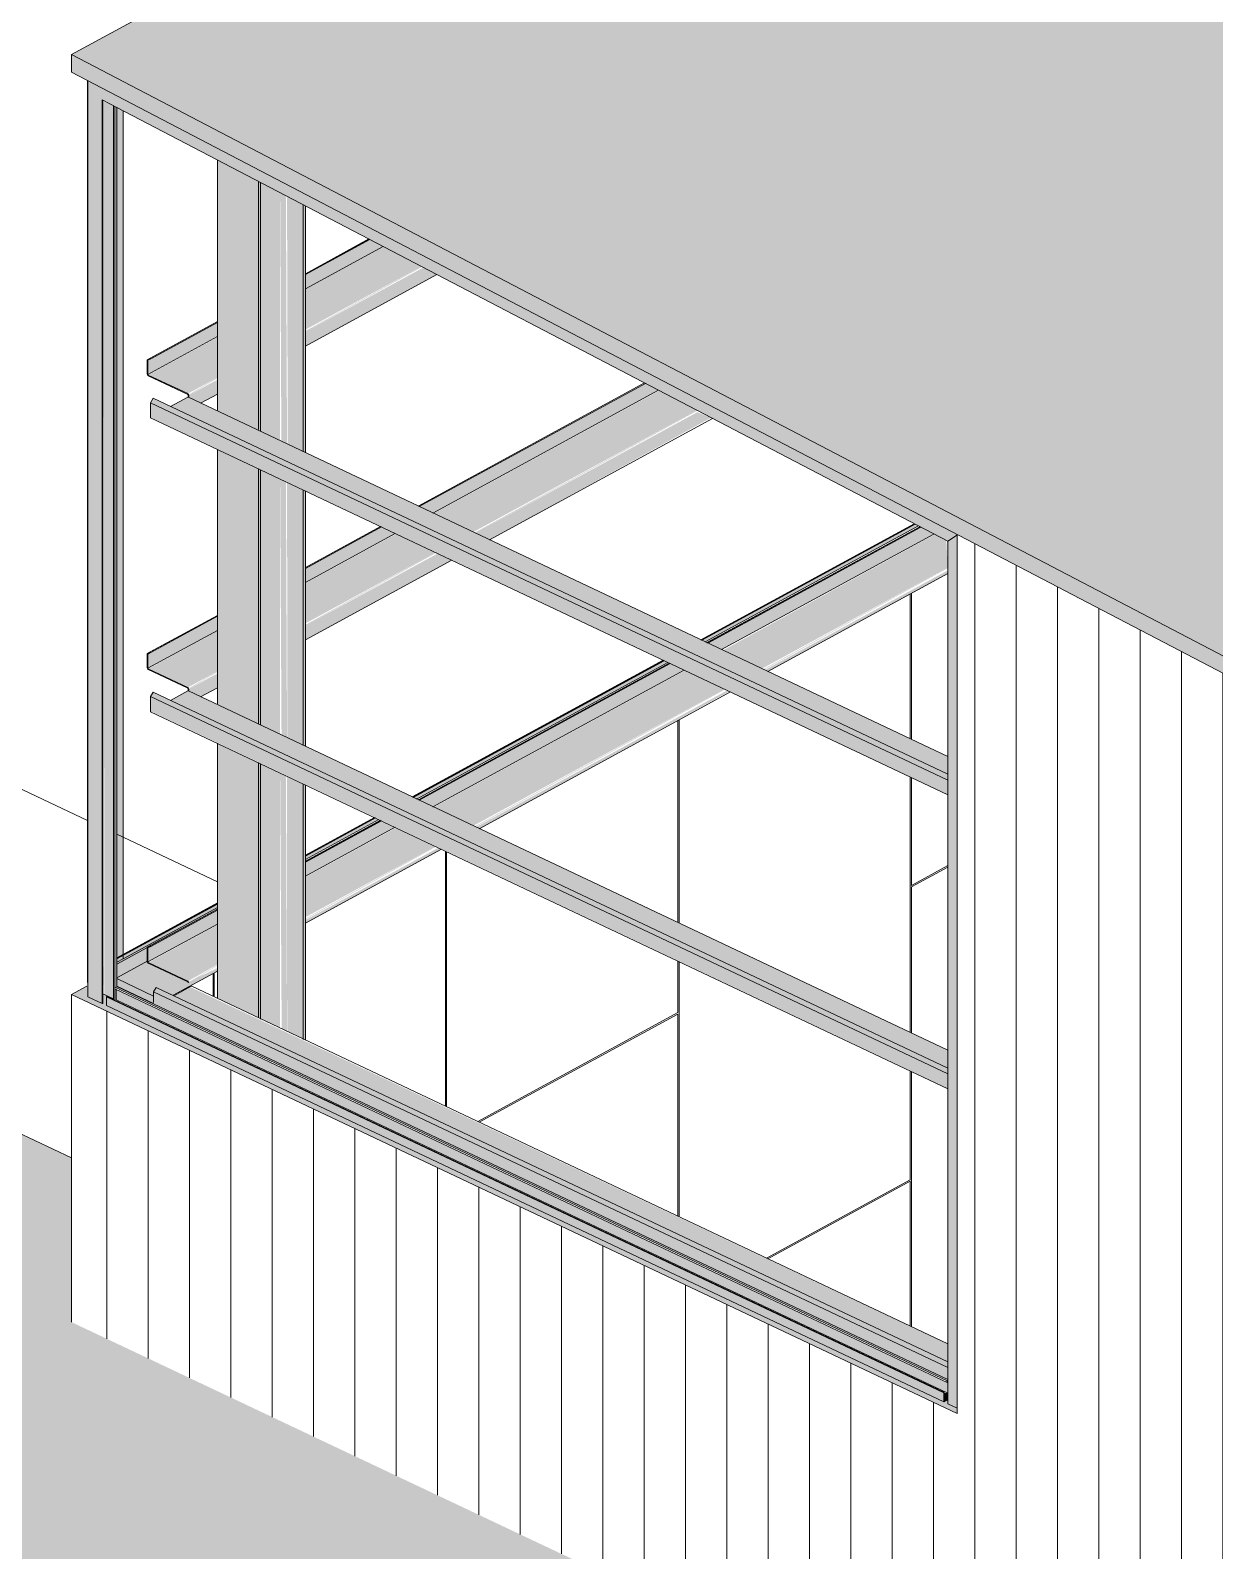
# Model space of a CAD drawing. Header units: inches. Extents: x 27328 to 120839, y -4075 to 4147.
# Drawn here: x 30977.7 to 31145.3, y 1274.4 to 1489.5 of the extents above; entities that cross this region are included whole.
import ezdxf

# ---------------------------------------------------------------- set-up
doc = ezdxf.new("R2010")
doc.units = ezdxf.units.IN
doc.header["$MEASUREMENT"] = 0
for name, color, linetype, lineweight in [('A-GLAZ-CWMG', 51, 'Continuous', 9), ('A-ROOF', 132, 'Continuous', 9), ('A-WALL', 113, 'Continuous', 9), ('A-WALL-PATT', 111, 'Continuous', 9), ('EOP-PR', 4, 'Continuous', 9), ('L-SITE-WALL', 31, 'Continuous', 9), ('S-BEAM', 12, 'Continuous', 9), ('S-COLS', 52, 'Continuous', 9)]:
    doc.layers.add(name, color=color, linetype=linetype, lineweight=lineweight)

# ---------------------------------------------------------------- blocks, each defined once
blk = doc.blocks.new('Girt_Z - 8_D-790496-Axon - Looking North East')
at = {"layer": 'S-BEAM'}
h = blk.add_hatch(color=256, dxfattribs=at)
h.paths.add_polyline_path([(30994.3, 1357.7), (31004.14, 1363.05), (31004.14, 1365.04), (30994.3, 1359.7)], flags=0)
h.paths.add_polyline_path([(31016.6, 1369.83), (31029.32, 1376.75), (31027.36, 1377.68), (31016.6, 1371.82), (31016.6, 1371.32)], flags=0)
h.paths.add_polyline_path([(31034.69, 1379.68), (31070.2, 1399), (31068.24, 1399.92), (31032.74, 1380.6), (31033.71, 1380.14)], flags=0)
h.paths.add_polyline_path([(31075.57, 1401.92), (31105.59, 1418.26), (31103.73, 1419.23), (31073.62, 1402.85)], flags=0)
h = blk.add_hatch(color=256, dxfattribs=at)
h.paths.add_polyline_path([(30999.94, 1354.97), (31004.14, 1357.33), (31004.14, 1362.93), (30994.36, 1357.61), (30999.66, 1355.1)], flags=0)
h.paths.add_polyline_path([(31016.6, 1364.03), (31035.01, 1374.06), (31029.44, 1376.7), (31016.6, 1369.71)], flags=0)
h.paths.add_polyline_path([(31040.39, 1376.98), (31075.89, 1396.3), (31070.32, 1398.94), (31034.81, 1379.62)], flags=0)
h.paths.add_polyline_path([(31081.27, 1399.23), (31107.55, 1413.53), (31107.33, 1417.35), (31105.7, 1418.2), (31075.77, 1401.83), (31081.25, 1399.24)], flags=0)
h = blk.add_hatch(color=256, dxfattribs=at)
h.paths.add_polyline_path([(31000.08, 1354.74), (31004.14, 1357.16), (31004.14, 1357.25), (31000.06, 1354.83)], flags=0)
h.paths.add_polyline_path([(31016.6, 1363.73), (31035.1, 1374.02), (31035.01, 1374.06), (31016.6, 1363.83), (31016.6, 1363.73)], flags=0)
h.paths.add_polyline_path([(31040.69, 1376.84), (31075.98, 1396.26), (31075.89, 1396.3), (31040.59, 1376.89), (31040.69, 1376.84)], flags=0)
h.paths.add_polyline_path([(31081.57, 1399.09), (31107.55, 1413.45), (31107.55, 1413.53), (31081.47, 1399.14), (31081.56, 1399.09)], flags=0)
for points in [[(30994.22, 1359.78), (31001.69, 1363.83), (30994.65, 1360.01)], [(30999.94, 1354.88), (30999.94, 1354.97), (30999.66, 1355.01)]]:
    blk.add_hatch(color=256, dxfattribs=at).paths.add_polyline_path(points, flags=0)
for p, q in [((31103.6, 1419.3), (31073.44, 1402.89)), ((31103.61, 1419.29), (31073.45, 1402.88)), ((31103.73, 1419.23), (31073.58, 1402.83)), ((31105.59, 1418.26), (31075.53, 1401.9)), ((31068.12, 1399.99), (31032.56, 1380.64)), ((31068.13, 1399.99), (31032.57, 1380.64)), ((31068.25, 1399.93), (31032.7, 1380.58)), ((31070.21, 1399), (31034.65, 1379.66)), ((31027.24, 1377.75), (31016.6, 1371.95)), ((31027.25, 1377.74), (31016.6, 1371.94)), ((31027.37, 1377.68), (31016.6, 1371.82)), ((31029.33, 1376.76), (31016.6, 1369.83)), ((31004.14, 1365.17), (30994.22, 1359.78)), ((31004.14, 1365.16), (30994.64, 1360)), ((31004.14, 1365.04), (30994.7, 1359.9)), ((31004.14, 1363.05), (30994.3, 1357.7)), ((30994.64, 1360), (30994.22, 1359.78)), ((30994.22, 1359.78), (30994.22, 1357.74)), ((30994.69, 1359.91), (30994.3, 1359.7)), ((30994.3, 1359.7), (30994.7, 1359.9)), ((30994.7, 1359.9), (30994.64, 1360)), ((30994.3, 1357.7), (30994.3, 1359.7)), ((30999.94, 1354.97), (30994.36, 1357.61)), ((30994.36, 1357.51), (30999.94, 1354.88))]:
    blk.add_line(p, q, dxfattribs=at)
for points in [[(30994.22, 1357.74, 0), (30994.24, 1357.65, 0), (30994.29, 1357.57, 0), (30994.36, 1357.51, 0)], [(30994.36, 1357.61, 0), (30994.33, 1357.63, 0), (30994.31, 1357.66, 0), (30994.3, 1357.7, 0)], [(31000.08, 1354.74, 0), (31000.06, 1354.83, 0), (31000.01, 1354.92, 0), (30999.94, 1354.97, 0)], [(30999.94, 1354.88, 0), (30999.97, 1354.85, 0), (30999.99, 1354.82, 0), (31000, 1354.78, 0)]]:
    blk.add_polyline3d(points, dxfattribs=at)
blk = doc.blocks.new('Girt_Z - 8_D-V6-Axon - Looking North East')
at = {"layer": 'S-BEAM'}
h = blk.add_hatch(color=256, dxfattribs=at)
h.paths.add_polyline_path([(30994.3, 1399.28), (31004.14, 1404.63), (31004.14, 1406.62), (30994.3, 1401.28)], flags=0)
h.paths.add_polyline_path([(31016.6, 1411.41), (31029.32, 1418.33), (31027.36, 1419.26), (31016.6, 1413.4), (31016.6, 1412.89)], flags=0)
h.paths.add_polyline_path([(31034.69, 1421.26), (31066.54, 1438.65), (31064.73, 1439.59), (31032.74, 1422.18), (31033.71, 1421.72)], flags=0)
h = blk.add_hatch(color=256, dxfattribs=at)
h.paths.add_polyline_path([(30999.94, 1396.55), (31004.14, 1398.83), (31004.14, 1404.51), (30994.36, 1399.19), (30996.64, 1398.11)], flags=0)
h.paths.add_polyline_path([(31016.6, 1405.61), (31035.01, 1415.64), (31029.44, 1418.28), (31016.6, 1411.29)], flags=0)
h.paths.add_polyline_path([(31040.39, 1418.56), (31072.03, 1435.78), (31066.71, 1438.56), (31034.81, 1421.2)], flags=0)
h = blk.add_hatch(color=256, dxfattribs=at)
h.paths.add_polyline_path([(31000.08, 1396.32), (31004.14, 1398.74), (31004.14, 1398.83), (31000.06, 1396.41)], flags=0)
h.paths.add_polyline_path([(31016.6, 1405.31), (31035.1, 1415.6), (31035.01, 1415.64), (31016.6, 1405.41), (31016.6, 1405.31)], flags=0)
h.paths.add_polyline_path([(31040.69, 1418.42), (31072.11, 1435.74), (31072.03, 1435.78), (31040.59, 1418.47), (31040.69, 1418.42)], flags=0)
h = blk.add_hatch(color=256, dxfattribs=at)
h.paths.add_polyline_path([(31001.81, 1395.23), (31004.14, 1396.49), (31004.14, 1398.53), (31000.08, 1396.32), (31000.28, 1395.95), (31001.74, 1395.26)], flags=0)
h.paths.add_polyline_path([(31016.6, 1403.27), (31037.32, 1414.55), (31035.31, 1415.5), (31016.6, 1405.31)], flags=0)
h.paths.add_polyline_path([(31042.69, 1417.48), (31074.03, 1434.73), (31072.08, 1435.51), (31040.69, 1418.42)], flags=0)
for points in [[(30994.22, 1401.36), (31001.69, 1405.41), (30994.65, 1401.59)], [(30999.94, 1396.46), (30999.94, 1396.55), (30996.44, 1398.11)]]:
    blk.add_hatch(color=256, dxfattribs=at).paths.add_polyline_path(points, flags=0)
for p, q in [((31064.6, 1439.66), (31032.56, 1422.22)), ((31064.61, 1439.65), (31032.57, 1422.22)), ((31064.73, 1439.59), (31032.7, 1422.16)), ((31066.59, 1438.62), (31034.65, 1421.23)), ((31042.65, 1417.45), (31074.22, 1434.63)), ((31027.24, 1419.33), (31016.6, 1413.53)), ((31027.25, 1419.32), (31016.6, 1413.52)), ((31027.37, 1419.26), (31016.6, 1413.4)), ((31029.33, 1418.34), (31016.6, 1411.41)), ((31016.6, 1403.27), (31037.33, 1414.55)), ((31004.14, 1406.75), (30994.22, 1401.36)), ((31004.14, 1406.74), (30994.64, 1401.58)), ((31004.14, 1406.62), (30994.7, 1401.48)), ((31004.14, 1404.63), (30994.3, 1399.28)), ((30994.64, 1401.58), (30994.22, 1401.36)), ((30994.22, 1401.36), (30994.22, 1399.32)), ((30994.69, 1401.49), (30994.3, 1401.28)), ((30994.3, 1401.28), (30994.7, 1401.48)), ((30994.3, 1399.28), (30994.3, 1401.28)), ((30994.7, 1401.48), (30994.64, 1401.58)), ((30999.94, 1396.55), (30994.36, 1399.19)), ((30994.36, 1399.09), (30999.94, 1396.46)), ((31000, 1396.36), (31000, 1396.05)), ((31000.08, 1396.01), (31000.08, 1396.32)), ((31001.77, 1395.21), (31004.14, 1396.49))]:
    blk.add_line(p, q, dxfattribs=at)
for points in [[(30994.22, 1399.32, 0), (30994.24, 1399.23, 0), (30994.29, 1399.15, 0), (30994.36, 1399.09, 0)], [(30994.36, 1399.19, 0), (30994.33, 1399.21, 0), (30994.31, 1399.24, 0), (30994.3, 1399.28, 0)], [(31000.08, 1396.32, 0), (31000.06, 1396.41, 0), (31000.01, 1396.5, 0), (30999.94, 1396.55, 0)], [(30999.94, 1396.46, 0), (30999.97, 1396.43, 0), (30999.99, 1396.4, 0), (31000, 1396.36, 0)]]:
    blk.add_polyline3d(points, dxfattribs=at)
blk = doc.blocks.new('Girt_Z - 8_D-V11-Axon - Looking North East')
at = {"layer": 'S-BEAM'}
h = blk.add_hatch(color=256, dxfattribs=at)
h.paths.add_polyline_path([(30994.3, 1440.86), (31004.14, 1446.21), (31004.14, 1448.2), (30994.3, 1442.86)], flags=0)
h.paths.add_polyline_path([(31016.6, 1452.99), (31027.6, 1458.98), (31025.73, 1459.95), (31016.6, 1454.98), (31016.6, 1454.47)], flags=0)
h = blk.add_hatch(color=256, dxfattribs=at)
h.paths.add_polyline_path([(30999.94, 1438.13), (31004.14, 1440.41), (31004.14, 1446.09), (30994.36, 1440.77)], flags=0)
h.paths.add_polyline_path([(31016.6, 1447.19), (31033.03, 1456.14), (31027.71, 1458.92), (31016.6, 1452.87)], flags=0)
h = blk.add_hatch(color=256, dxfattribs=at)
h.paths.add_polyline_path([(31000.08, 1437.9), (31004.14, 1440.32), (31004.14, 1440.41), (31000.06, 1437.99)], flags=0)
h.paths.add_polyline_path([(31016.6, 1446.89), (31033.12, 1456.09), (31033.03, 1456.14), (31016.6, 1446.99), (31016.6, 1446.89)], flags=0)
h = blk.add_hatch(color=256, dxfattribs=at)
h.paths.add_polyline_path([(31001.81, 1436.81), (31004.14, 1438.07), (31004.14, 1440.11), (31000.08, 1437.9), (31000.28, 1437.53), (31001.74, 1436.84)], flags=0)
h.paths.add_polyline_path([(31016.6, 1444.85), (31035.23, 1454.99), (31033.31, 1455.99), (31016.6, 1446.89)], flags=0)
for points in [[(30994.22, 1442.94), (30997.34, 1444.62), (30997.32, 1444.62)], [(30999.94, 1438.03), (30999.94, 1438.13), (30994.36, 1440.67)]]:
    blk.add_hatch(color=256, dxfattribs=at).paths.add_polyline_path(points, flags=0)
for p, q in [((31025.6, 1460.02), (31016.6, 1455.11)), ((31025.61, 1460.01), (31016.6, 1455.1)), ((31025.73, 1459.95), (31016.6, 1454.98)), ((31027.6, 1458.98), (31016.6, 1452.99)), ((31016.6, 1444.85), (31035.23, 1454.99)), ((31004.14, 1448.33), (30994.22, 1442.94)), ((31004.14, 1448.32), (30994.64, 1443.16)), ((31004.14, 1448.2), (30994.7, 1443.06)), ((31004.14, 1446.21), (30994.3, 1440.86)), ((30994.64, 1443.16), (30994.22, 1442.94)), ((30994.22, 1442.94), (30994.22, 1440.9)), ((30994.69, 1443.07), (30994.3, 1442.86)), ((30994.3, 1442.86), (30994.7, 1443.06)), ((30994.3, 1440.86), (30994.3, 1442.86)), ((30994.7, 1443.06), (30994.64, 1443.16)), ((30999.94, 1438.13), (30994.36, 1440.77)), ((30994.36, 1440.67), (30999.94, 1438.03)), ((31000, 1437.94), (31000, 1437.63)), ((31000.08, 1437.59), (31000.08, 1437.9)), ((31001.77, 1436.79), (31004.14, 1438.07))]:
    blk.add_line(p, q, dxfattribs=at)
for points in [[(30994.22, 1440.9, 0), (30994.24, 1440.81, 0), (30994.29, 1440.73, 0), (30994.36, 1440.67, 0)], [(30994.36, 1440.77, 0), (30994.33, 1440.79, 0), (30994.31, 1440.82, 0), (30994.3, 1440.86, 0)], [(31000.08, 1437.9, 0), (31000.06, 1437.99, 0), (31000.01, 1438.07, 0), (30999.94, 1438.13, 0)], [(30999.94, 1438.03, 0), (30999.97, 1438.01, 0), (30999.99, 1437.98, 0), (31000, 1437.94, 0)]]:
    blk.add_polyline3d(points, dxfattribs=at)
blk = doc.blocks.new('Girt_Z - 8_D-839484-Axon - Looking North East')
at = {"layer": 'S-BEAM'}
for points in [[(31107.55, 1300.29), (31107.55, 1301.1), (30995.49, 1354.1), (30995.1, 1353.47), (31097.41, 1305.08)], [(31107.55, 1298.59), (31107.55, 1300.29), (30995.1, 1353.47), (30995.1, 1351.78), (31107.06, 1298.83)], [(31107.55, 1301.1), (31107.55, 1303.6), (31000.26, 1354.17), (30997.97, 1352.92), (31099.13, 1305.08)], [(31107.55, 1303.6), (31107.55, 1303.64), (31104.41, 1305.08)]]:
    blk.add_hatch(color=256, dxfattribs=at).paths.add_polyline_path(points, flags=0)
for p, q in [((30995.1, 1353.47), (30995.49, 1354.1)), ((30995.1, 1351.96), (30995.1, 1353.47)), ((30995.1, 1353.47), (31107.55, 1300.29)), ((30995.49, 1354.1), (31107.55, 1301.1)), ((30997.97, 1352.92), (31000.43, 1354.26)), ((31107.55, 1303.64), (31000.51, 1354.27))]:
    blk.add_line(p, q, dxfattribs=at)
blk.add_polyline3d([(31000.43, 1354.26, 0), (31000.49, 1354.27, 0), (31000.51, 1354.27, 0)], dxfattribs=at)
blk = doc.blocks.new('Girt_Z - 8_D-790497-Axon - Looking North East')
at = {"layer": 'S-BEAM'}
for points in [[(31107.55, 1383.45), (31107.55, 1384.26), (30995.04, 1437.47), (30994.65, 1436.84), (31076.55, 1398.11)], [(31107.55, 1384.26), (31107.55, 1386.76), (30999.97, 1437.64), (30997.52, 1436.3), (31078.27, 1398.11)], [(31107.55, 1381.41), (31107.55, 1383.45), (30994.65, 1436.84), (30994.65, 1434.8), (31072.23, 1398.11)], [(31107.55, 1386.76), (31107.55, 1386.8), (31083.55, 1398.11)], [(31107.55, 1381.33), (31107.55, 1381.41), (31082.55, 1393.15)]]:
    blk.add_hatch(color=256, dxfattribs=at).paths.add_polyline_path(points, flags=0)
for p, q in [((30994.65, 1436.84), (30995.04, 1437.47)), ((30995.04, 1437.47), (31107.55, 1384.26)), ((30997.52, 1436.3), (30999.97, 1437.64)), ((31107.55, 1386.8), (31000.05, 1437.64)), ((30994.65, 1434.8), (30994.65, 1436.84)), ((30994.65, 1436.84), (31107.55, 1383.45)), ((30994.69, 1434.7), (31107.55, 1381.33))]:
    blk.add_line(p, q, dxfattribs=at)
for points in [[(30999.97, 1437.64, 0), (31000.04, 1437.65, 0), (31000.05, 1437.64, 0)], [(30994.71, 1434.7, 0), (30994.66, 1434.73, 0), (30994.65, 1434.8, 0)]]:
    blk.add_polyline3d(points, dxfattribs=at)
blk = doc.blocks.new('Rectangular Mullion - Profile_Polycarbonate_Lower-839483-Axon - Looking North East')
at = {"layer": 'A-GLAZ-CWMG'}
h = blk.add_hatch(color=256, dxfattribs=at)
h.paths.add_polyline_path([(30989.88, 1357.65), (31004.14, 1365.41), (31004.14, 1365.9), (30989.88, 1358.14)], flags=0)
h.paths.add_polyline_path([(31016.6, 1372.19), (31027, 1377.85), (31026.51, 1378.08), (31016.6, 1372.68)], flags=0)
h.paths.add_polyline_path([(31032.37, 1380.78), (31067.87, 1400.1), (31067.39, 1400.32), (31031.89, 1381)], flags=0)
h.paths.add_polyline_path([(31073.25, 1403.02), (31103.38, 1419.42), (31102.91, 1419.66), (31072.77, 1403.25)], flags=0)
for points in [[(30989.88, 1357.39), (31004.14, 1365.17), (31004.14, 1365.41), (30989.88, 1357.65)], [(30989.88, 1355.45), (30994.3, 1357.86), (30994.45, 1359.78), (30989.88, 1357.39)]]:
    blk.add_hatch(color=256, dxfattribs=at).paths.add_polyline_path(points, flags=0)
for p, q in [((31072.58, 1403.3), (31102.78, 1419.73)), ((31072.67, 1403.25), (31102.86, 1419.68)), ((31072.73, 1403.23), (31102.91, 1419.66)), ((31073.21, 1403), (31103.38, 1419.42)), ((31031.7, 1381.05), (31067.26, 1400.4)), ((31031.79, 1381.01), (31067.35, 1400.36)), ((31031.85, 1380.98), (31067.4, 1400.33)), ((31032.33, 1380.75), (31067.89, 1400.1)), ((31016.6, 1372.83), (31026.38, 1378.15)), ((31016.6, 1372.74), (31026.47, 1378.11)), ((31016.6, 1372.68), (31026.52, 1378.08)), ((31016.6, 1372.19), (31027.01, 1377.86)), ((30989.88, 1358.29), (31004.14, 1366.05)), ((30989.88, 1358.2), (31004.14, 1365.96)), ((30989.88, 1358.14), (31004.14, 1365.9)), ((30990.81, 1358.15), (31004.14, 1365.41)), ((30989.88, 1357.39), (30994.65, 1359.98)), ((30989.88, 1357.65), (30990.8, 1358.15)), ((30994.3, 1357.86), (30989.88, 1355.45))]:
    blk.add_line(p, q, dxfattribs=at)
blk = doc.blocks.new('Rectangular Mullion - Profile_Polycarbonate_Upper and left-836140-Axon - Looking North East')
at = {"layer": 'A-GLAZ-CWMG'}
blk.add_hatch(color=256, dxfattribs=at).paths.add_polyline_path([(30987.94, 1354.4), (30988.02, 1354.44), (30987.94, 1398.11)], flags=0)
blk.add_line((30985.73, 1482.47), (30985.73, 1354.78), dxfattribs=at)
blk = doc.blocks.new('Rectangular Mullion - Profile_Polycarbonate_Upper and left-835769-Axon - Looking North East')
at = {"layer": 'A-GLAZ-CWMG'}
blk.add_hatch(color=256, dxfattribs=at).paths.add_polyline_path([(31107.55, 1417.24), (31108.86, 1418.18), (30986.46, 1482.08), (30987.85, 1479.72), (31107.33, 1417.35)], flags=0)
for q in [(30987.85, 1479.72), (31108.94, 1418.15)]:
    blk.add_line((31107.55, 1417.24), q, dxfattribs=at)
blk = doc.blocks.new('Rectangular Mullion - Profile_Polycarbonate_Lower-817203-Axon - Looking North East')
at = {"layer": 'A-GLAZ-CWMG'}
for points in [[(31107.55, 1298.35), (31107.55, 1298.59), (30989.83, 1354.22), (30989.63, 1354.12), (31093.31, 1305.08)], [(31107.55, 1296.67), (31107.55, 1298.13), (30989.83, 1353.81), (30989.83, 1352.34), (31107.06, 1296.9)], [(31106.98, 1295.46), (31106.98, 1296.71), (30988.43, 1352.78), (30988.43, 1351.52), (31086.62, 1305.08)], [(31106.98, 1296.71), (31107.06, 1296.76), (31104.6, 1297.83)], [(31107.55, 1298.13), (31107.55, 1298.35), (31107.06, 1298.36)], [(31107.02, 1295.53), (31107.55, 1295.82), (31107.55, 1296.67), (31106.98, 1296.71), (31106.98, 1295.55)]]:
    blk.add_hatch(color=256, dxfattribs=at).paths.add_polyline_path(points, flags=0)
for p, q in [((30989.63, 1353.9), (30989.63, 1354.12)), ((30989.63, 1354.12), (31107.55, 1298.35)), ((30989.63, 1353.9), (31107.55, 1298.13)), ((30989.83, 1352.34), (30989.83, 1353.81)), ((30989.88, 1354.25), (31107.55, 1298.59)), ((30988.43, 1352.78), (30988.51, 1352.83)), ((30988.43, 1351.52), (30988.43, 1352.78)), ((30988.43, 1352.78), (31106.98, 1296.71)), ((30988.43, 1351.52), (31106.98, 1295.46)), ((30988.51, 1352.83), (31107.06, 1296.76)), ((30989.83, 1352.34), (31107.55, 1296.67)), ((31107.06, 1296.76), (31106.98, 1296.71)), ((31106.98, 1296.71), (31106.98, 1295.46)), ((31106.98, 1295.46), (31107.55, 1295.77)), ((31107.02, 1296.68), (31107.06, 1296.7)), ((31107.02, 1295.53), (31107.02, 1296.68)), ((31107.55, 1295.82), (31107.02, 1295.53))]:
    blk.add_line(p, q, dxfattribs=at)
blk = doc.blocks.new('Rectangular Mullion - Profile_Polycarbonate_Upper and left-835770-Axon - Looking North East')
at = {"layer": 'A-GLAZ-CWMG'}
for points in [[(30987.85, 1351.8), (30987.85, 1479.72), (30986.46, 1482.08), (30985.78, 1482.44), (30985.78, 1352.78)], [(30989.45, 1352.47), (30989.45, 1478.89), (30988.02, 1479.44), (30988.14, 1353.09), (30988.8, 1352.78)], [(30987.85, 1351.8), (30987.94, 1351.84), (30987.85, 1352.23)]]:
    blk.add_hatch(color=256, dxfattribs=at).paths.add_polyline_path(points, flags=0)
h = blk.add_hatch(color=256, dxfattribs=at)
h.paths.add_polyline_path([(30989.69, 1352.27), (30989.83, 1352.34), (30989.63, 1352.29)], flags=0)
h.paths.add_polyline_path([(30989.63, 1354.12), (30989.88, 1354.25), (30989.83, 1478.69), (30989.63, 1478.79), (30989.63, 1354.25)], flags=0)
for p, q in [((30985.78, 1482.44), (30985.78, 1352.78)), ((30987.85, 1479.72), (30987.85, 1351.8)), ((30987.94, 1479.68), (30987.94, 1351.84)), ((30989.45, 1478.89), (30989.45, 1352.38)), ((30989.63, 1478.79), (30989.63, 1352.29)), ((30989.88, 1478.67), (30989.88, 1354.15)), ((30987.85, 1351.8), (30985.78, 1352.78)), ((30987.94, 1351.84), (30987.85, 1351.8)), ((30989.45, 1352.47), (30987.94, 1353.19))]:
    blk.add_line(p, q, dxfattribs=at)
blk = doc.blocks.new('Rectangular Mullion - Profile_Polycarbonate_right-835771-Axon - Looking North East')
at = {"layer": 'A-GLAZ-CWMG'}
blk.add_hatch(color=256, dxfattribs=at).paths.add_polyline_path([(31108.86, 1294.56), (31108.86, 1418.1), (31107.55, 1417.24), (31107.55, 1295.18)], flags=0)
for p, q in [((31108.94, 1418.15), (31107.55, 1417.24)), ((31107.55, 1295.18), (31107.55, 1417.24)), ((31108.86, 1294.56), (31107.55, 1295.18))]:
    blk.add_line(p, q, dxfattribs=at)

msp = doc.modelspace()

# ---------------------------------------------------------------- hatches: boundary and pattern name
at = {"layer": 'A-ROOF'}
h = msp.add_hatch(color=256, dxfattribs=at)
h.paths.add_polyline_path([(31934.19, 989.82), (34127.99, 2183.68), (33177.28, 2679.98), (30983.48, 1486.12), (31910.6, 1002.13)], flags=0)
h.paths.add_polyline_path([(31197.39, 1484.4), (31194.13, 1484.48), (31189.97, 1485.12), (31188.52, 1485.54), (31186.21, 1486.41), (31185.03, 1486.98), (31183.55, 1487.91), (31182.21, 1489.09), (31180.94, 1491.13), (31180.68, 1491.77), (31180.68, 1493.71), (31184.1, 1514.76), (31182.24, 1516.73), (31180.32, 1519.64), (31179.43, 1521.25), (31178.39, 1524.59), (31177.97, 1527.16), (31177.97, 1528.46), (31178.53, 1533.62), (31180.07, 1537.49), (31181.13, 1539.19), (31183.02, 1541.62), (31185.85, 1544.12), (31189.53, 1546.23), (31194.64, 1547.56), (31195.78, 1547.56), (31201.17, 1547.2), (31205.82, 1545.38), (31208.8, 1543.37), (31211.12, 1541.19), (31212.68, 1539.2), (31214.5, 1535.64), (31215.34, 1532.83), (31215.78, 1530.43), (31215.48, 1525.45), (31214.79, 1522.73), (31213.62, 1519.75), (31211.5, 1516.59), (31208.53, 1513.74), (31210.54, 1491.55), (31210.17, 1490.19), (31208.77, 1488.3), (31207.63, 1487.36), (31206.53, 1486.64), (31203.11, 1485.31), (31200.98, 1484.82), (31198.79, 1484.52)], flags=0)
h.paths.add_polyline_path([(31394.46, 1591.64), (31390.16, 1591.83), (31387.04, 1592.36), (31385.59, 1592.78), (31383.28, 1593.65), (31382.1, 1594.23), (31379.95, 1595.74), (31379.27, 1596.33), (31378.29, 1597.64), (31377.75, 1599.02), (31377.75, 1600.95), (31381.16, 1622.01), (31379.31, 1623.97), (31377.38, 1626.88), (31376.08, 1629.6), (31375.45, 1631.83), (31375.03, 1634.4), (31375.04, 1635.7), (31375.59, 1640.86), (31377.13, 1644.73), (31378.19, 1646.44), (31380.08, 1648.86), (31382.92, 1651.36), (31386.7, 1653.51), (31390.84, 1654.65), (31392.23, 1654.82), (31398.23, 1654.44), (31402.79, 1652.68), (31405.87, 1650.62), (31408.18, 1648.44), (31409.75, 1646.44), (31411.57, 1642.88), (31412.41, 1640.08), (31412.83, 1637.23), (31412.55, 1632.69), (31411.86, 1629.97), (31410.69, 1626.99), (31408.57, 1623.83), (31405.59, 1620.99), (31407.6, 1598.8), (31407.24, 1597.43), (31405.83, 1595.55), (31404.7, 1594.6), (31402.52, 1593.39), (31400.18, 1592.55), (31398.05, 1592.06), (31395.15, 1591.7), (31394.7, 1591.66)], flags=0)
h.paths.add_polyline_path([(31591.52, 1698.88), (31587.23, 1699.07), (31584.1, 1699.61), (31582.65, 1700.02), (31580.34, 1700.9), (31578.94, 1701.61), (31577.43, 1702.62), (31576.34, 1703.57), (31575.36, 1704.89), (31574.82, 1706.26), (31574.82, 1708.19), (31578.23, 1729.25), (31576.38, 1731.21), (31574.45, 1734.13), (31573.07, 1737.06), (31572.52, 1739.07), (31572.1, 1741.65), (31572.11, 1742.94), (31572.66, 1748.1), (31574.2, 1751.97), (31575.26, 1753.68), (31577.15, 1756.11), (31579.98, 1758.6), (31583.83, 1760.77), (31587.9, 1761.89), (31589.41, 1762.06), (31595.3, 1761.68), (31599.5, 1760.13), (31602.93, 1757.86), (31605.25, 1755.68), (31606.82, 1753.68), (31608.64, 1750.12), (31609.47, 1747.32), (31609.9, 1744.48), (31609.61, 1739.94), (31608.93, 1737.21), (31607.76, 1734.23), (31605.64, 1731.08), (31602.66, 1728.23), (31604.67, 1706.04), (31604.31, 1704.67), (31602.9, 1702.79), (31601.76, 1701.84), (31599.59, 1700.64), (31597.25, 1699.79), (31595.12, 1699.3), (31592.21, 1698.95), (31591.76, 1698.91)], flags=0)
h.paths.add_polyline_path([(31788.59, 1806.13), (31785.33, 1806.21), (31781.17, 1806.85), (31779.72, 1807.27), (31777.41, 1808.14), (31776.23, 1808.71), (31774.75, 1809.64), (31773.4, 1810.82), (31772.43, 1812.13), (31771.88, 1813.5), (31771.88, 1815.44), (31775.3, 1836.49), (31773.44, 1838.46), (31771.52, 1841.37), (31770.14, 1844.3), (31769.59, 1846.32), (31769.17, 1848.89), (31769.17, 1850.19), (31769.73, 1855.35), (31771.26, 1859.22), (31772.33, 1860.92), (31774.21, 1863.35), (31777.05, 1865.85), (31780.9, 1868.01), (31785.84, 1869.29), (31786.47, 1869.3), (31792.37, 1868.92), (31796.57, 1867.38), (31799.62, 1865.42), (31802.32, 1862.92), (31803.88, 1860.93), (31805.7, 1857.37), (31806.54, 1854.56), (31806.96, 1851.61), (31806.68, 1847.18), (31805.99, 1844.45), (31804.82, 1841.48), (31802.7, 1838.32), (31799.73, 1835.47), (31801.74, 1813.28), (31801.37, 1811.92), (31799.97, 1810.03), (31798.83, 1809.09), (31797.73, 1808.37), (31794.31, 1807.04), (31792.18, 1806.55), (31789.99, 1806.25)], flags=0)
h.paths.add_polyline_path([(31985.65, 1913.37), (31981.36, 1913.56), (31978.24, 1914.09), (31976.79, 1914.51), (31974.48, 1915.38), (31973.29, 1915.96), (31971.56, 1917.11), (31970.47, 1918.06), (31969.49, 1919.37), (31968.95, 1920.75), (31968.95, 1922.68), (31972.36, 1943.74), (31970.51, 1945.7), (31968.58, 1948.61), (31967.2, 1951.54), (31966.65, 1953.56), (31966.23, 1956.13), (31966.24, 1957.43), (31966.79, 1962.59), (31968.33, 1966.46), (31969.39, 1968.17), (31971.28, 1970.59), (31974.11, 1973.09), (31977.96, 1975.26), (31982.9, 1976.54), (31983.54, 1976.55), (31989.43, 1976.17), (31993.99, 1974.41), (31997.07, 1972.35), (31999.38, 1970.17), (32000.95, 1968.17), (32002.77, 1964.61), (32003.6, 1961.81), (32004.03, 1958.96), (32003.74, 1954.42), (32003.06, 1951.7), (32001.89, 1948.72), (31999.77, 1945.56), (31996.79, 1942.72), (31998.8, 1920.53), (31998.44, 1919.16), (31997.03, 1917.28), (31995.9, 1916.33), (31993.72, 1915.12), (31991.38, 1914.28), (31989.25, 1913.79), (31986.35, 1913.43), (31985.9, 1913.39)], flags=0)
h.paths.add_polyline_path([(32182.72, 2020.61), (32178.42, 2020.8), (32175.3, 2021.34), (32173.85, 2021.75), (32171.21, 2022.77), (32170.36, 2023.2), (32168.62, 2024.35), (32167.54, 2025.3), (32166.56, 2026.62), (32166.02, 2027.99), (32166.02, 2029.92), (32169.43, 2050.98), (32167.58, 2052.94), (32165.65, 2055.86), (32164.27, 2058.79), (32163.69, 2060.92), (32163.3, 2063.38), (32163.31, 2064.67), (32163.86, 2069.83), (32165.4, 2073.7), (32166.46, 2075.41), (32168.35, 2077.84), (32171.18, 2080.33), (32174.96, 2082.48), (32179.97, 2083.78), (32180.6, 2083.79), (32186.5, 2083.41), (32191.05, 2081.65), (32194.13, 2079.59), (32196.45, 2077.41), (32198.01, 2075.41), (32199.84, 2071.85), (32200.67, 2069.05), (32201.1, 2066.2), (32200.81, 2061.67), (32200.13, 2058.94), (32198.95, 2055.96), (32196.84, 2052.81), (32193.86, 2049.96), (32195.87, 2027.77), (32195.51, 2026.4), (32194.1, 2024.52), (32192.96, 2023.57), (32190.79, 2022.37), (32188.44, 2021.52), (32186.32, 2021.03), (32183.41, 2020.67), (32182.96, 2020.64)], flags=0)
h.paths.add_polyline_path([(32379.79, 2127.86), (32374.92, 2128.1), (32372.37, 2128.58), (32370.92, 2129), (32368.61, 2129.87), (32367.43, 2130.44), (32365.95, 2131.37), (32364.6, 2132.55), (32363.63, 2133.86), (32363.08, 2135.23), (32363.08, 2137.17), (32366.5, 2158.22), (32364.64, 2160.18), (32362.71, 2163.1), (32361.34, 2166.03), (32360.79, 2168.05), (32360.37, 2170.62), (32360.37, 2171.92), (32360.93, 2177.07), (32362.46, 2180.94), (32363.53, 2182.65), (32365.41, 2185.08), (32368.25, 2187.58), (32372.1, 2189.74), (32376.17, 2190.87), (32377.56, 2191.04), (32383.56, 2190.65), (32388.24, 2188.83), (32391.2, 2186.83), (32393.52, 2184.65), (32395.08, 2182.65), (32396.9, 2179.09), (32397.74, 2176.29), (32398.18, 2173.89), (32397.88, 2168.91), (32397.19, 2166.18), (32396.02, 2163.21), (32393.16, 2159.33), (32390.93, 2157.2), (32392.94, 2135.01), (32392.57, 2133.65), (32391.17, 2131.76), (32390.03, 2130.82), (32388.93, 2130.1), (32385.51, 2128.77), (32383.38, 2128.28), (32380.48, 2127.92), (32380.03, 2127.88)], flags=0)
h.paths.add_polyline_path([(32576.85, 2235.1), (32572.06, 2235.34), (32569.44, 2235.82), (32567.99, 2236.24), (32565.35, 2237.26), (32564.49, 2237.69), (32562.76, 2238.83), (32561.67, 2239.79), (32560.69, 2241.1), (32560.15, 2242.48), (32560.15, 2244.41), (32563.56, 2265.47), (32561.71, 2267.43), (32559.78, 2270.34), (32558.4, 2273.27), (32557.85, 2275.29), (32557.43, 2277.86), (32557.44, 2279.16), (32557.99, 2284.32), (32559.53, 2288.19), (32560.59, 2289.9), (32562.48, 2292.32), (32565.31, 2294.82), (32569.1, 2296.97), (32574.1, 2298.26), (32574.74, 2298.28), (32580.63, 2297.9), (32584.83, 2296.35), (32587.89, 2294.39), (32590.58, 2291.9), (32592.15, 2289.9), (32593.97, 2286.34), (32594.8, 2283.53), (32595.25, 2281.14), (32594.94, 2276.15), (32594.26, 2273.43), (32593.09, 2270.45), (32590.22, 2266.58), (32587.99, 2264.45), (32590, 2242.26), (32589.64, 2240.89), (32588.23, 2239.01), (32587.09, 2238.06), (32584.92, 2236.85), (32582.58, 2236.01), (32580.45, 2235.52), (32578.25, 2235.22)], flags=0)
h.paths.add_polyline_path([(32773.92, 2342.34), (32769.62, 2342.53), (32766.5, 2343.06), (32765.05, 2343.48), (32762.41, 2344.5), (32761.56, 2344.93), (32759.82, 2346.08), (32758.74, 2347.03), (32757.76, 2348.35), (32757.22, 2349.72), (32757.22, 2351.65), (32760.63, 2372.71), (32758.78, 2374.67), (32756.85, 2377.58), (32755.96, 2379.19), (32754.92, 2382.53), (32754.5, 2385.11), (32754.51, 2386.4), (32755.06, 2391.56), (32756.6, 2395.43), (32757.66, 2397.14), (32759.55, 2399.57), (32762.38, 2402.06), (32766.23, 2404.23), (32771.17, 2405.51), (32771.8, 2405.52), (32777.7, 2405.14), (32782.25, 2403.38), (32784.96, 2401.63), (32787.65, 2399.14), (32789.21, 2397.14), (32791.03, 2393.58), (32791.87, 2390.78), (32792.31, 2388.38), (32792.01, 2383.39), (32791.32, 2380.67), (32790.15, 2377.69), (32788.04, 2374.54), (32785.06, 2371.69), (32787.07, 2349.5), (32786.71, 2348.13), (32785.3, 2346.25), (32784.16, 2345.3), (32781.99, 2344.1), (32779.64, 2343.25), (32777.52, 2342.76), (32774.61, 2342.4), (32774.16, 2342.36)], flags=0)
h.paths.add_polyline_path([(32970.99, 2449.59), (32966.69, 2449.78), (32963.57, 2450.31), (32962.12, 2450.73), (32959.81, 2451.6), (32958.63, 2452.17), (32956.89, 2453.32), (32955.8, 2454.28), (32954.82, 2455.59), (32954.28, 2456.96), (32954.28, 2458.9), (32957.69, 2479.95), (32955.84, 2481.91), (32953.91, 2484.83), (32953.02, 2486.44), (32951.98, 2489.78), (32951.57, 2492.35), (32951.57, 2493.64), (32952.12, 2498.8), (32953.66, 2502.67), (32954.72, 2504.38), (32956.61, 2506.81), (32959.45, 2509.31), (32963.3, 2511.47), (32967.75, 2512.66), (32968.87, 2512.76), (32974.77, 2512.38), (32979.32, 2510.63), (32982.4, 2508.56), (32984.72, 2506.38), (32986.28, 2504.38), (32988.1, 2500.82), (32988.94, 2498.02), (32989.38, 2495.62), (32989.08, 2490.64), (32988.39, 2487.91), (32987.22, 2484.94), (32985.1, 2481.78), (32982.12, 2478.93), (32984.14, 2456.74), (32983.77, 2455.38), (32982.36, 2453.49), (32981.23, 2452.55), (32979.05, 2451.34), (32976.71, 2450.5), (32974.58, 2450.01), (32971.91, 2449.67)], flags=0)
h.paths.add_polyline_path([(33168.05, 2556.83), (33164.79, 2556.91), (33160.63, 2557.55), (33159.19, 2557.97), (33156.87, 2558.84), (33155.69, 2559.42), (33153.54, 2560.93), (33152.87, 2561.52), (33151.89, 2562.83), (33151.35, 2564.21), (33151.35, 2566.14), (33154.76, 2587.2), (33152.91, 2589.16), (33150.98, 2592.07), (33149.6, 2595), (33149.05, 2597.02), (33148.63, 2599.59), (33148.64, 2600.89), (33149.19, 2606.05), (33150.73, 2609.92), (33151.79, 2611.63), (33153.68, 2614.05), (33156.51, 2616.55), (33160.3, 2618.69), (33164.43, 2619.84), (33165.83, 2620.01), (33171.83, 2619.63), (33176.38, 2617.87), (33179.46, 2615.81), (33181.78, 2613.63), (33183.35, 2611.63), (33185.17, 2608.07), (33186, 2605.26), (33186.43, 2602.42), (33186.14, 2597.88), (33185.46, 2595.16), (33184.29, 2592.18), (33182.17, 2589.02), (33179.19, 2586.18), (33181.2, 2563.99), (33180.84, 2562.62), (33179.63, 2560.93), (33178.29, 2559.79), (33177.19, 2559.07), (33173.78, 2557.74), (33171.65, 2557.25), (33169.45, 2556.95)], flags=0)
msp.add_hatch(color=256, dxfattribs=at).paths.add_polyline_path([(31934.19, 987.34), (31934.19, 989.82), (30983.48, 1486.12), (30983.48, 1483.64), (31910.6, 999.65)], flags=0)
h = msp.add_hatch(color=256, dxfattribs=at)
h.paths.add_polyline_path([(31652.82, 403.84), (31709.25, 437.51), (31707.6, 438.29), (31707.6, 442.47), (31531.12, 525.85), (31530.95, 522.13), (31379.91, 593.57), (31380.08, 666.69), (31725.19, 854.5), (31725.55, 856.02), (31726.95, 860.55), (31728.77, 864.17), (31731.05, 867.56), (31732.41, 869.1), (31736.14, 872.91), (31738, 874.38), (31742.02, 877.15), (31748.13, 880.67), (31811.46, 915.14), (30983.48, 1306.73), (30983.48, 1329.97), (30834.5, 1400.43), (30289.51, 1075.15), (31496.41, 504.35), (31471.6, 489.54), (31645.27, 407.41)], flags=0)
h.paths.add_polyline_path([(31712.71, 513.75), (31712.92, 516.48), (31716.71, 518.34), (31718.01, 517.86), (31720.22, 516.81), (31844.32, 584.35), (31844.53, 588.1), (31848.32, 589.96), (31848.65, 589.94), (31851.83, 588.43), (31975.92, 655.97), (31976.13, 659.71), (31979.92, 661.58), (31980.25, 661.56), (31983.43, 660.05), (32107.53, 727.58), (32107.74, 731.33), (32111.53, 733.2), (32111.86, 733.18), (32115.04, 731.67), (32156.23, 754.09), (31897.59, 876.41), (31895.71, 875.29), (31845.04, 899.26), (31817.01, 884.01), (31817.01, 855.69), (31798.07, 844.38), (31797.91, 829.75), (31797.6, 829.4), (31866.92, 796.61), (31887.63, 807.88), (31888.34, 807.6), (31888.34, 838.27), (31908.22, 849.2), (31908.73, 850.49), (31909.68, 851.7), (31911.07, 852.81), (31912.83, 853.77), (31914.91, 854.55), (31917.23, 855.12), (31920.13, 855.57), (31929.36, 860.58), (31994.19, 829.92), (31994.19, 764.78), (31995.53, 764.13), (31995.53, 763.29), (31994.09, 762.5), (31994.09, 760.17), (31798.14, 653.53), (31733.41, 684.15), (31733.41, 686.51), (31731.93, 687.21), (31731.94, 723.15), (31834.3, 778.86), (31758.31, 814.8), (31666.46, 759.97), (31666.3, 751.2), (31662.43, 749.02), (31662.27, 749.06), (31658.29, 751.07), (31658.29, 755.09), (31534.86, 681.42), (31534.7, 672.65), (31530.82, 670.47), (31530.66, 670.52), (31526.68, 672.53), (31526.68, 676.54), (31456.75, 634.8), (31536.25, 597.2), (31536.46, 599.93), (31540.25, 601.8), (31540.58, 601.78), (31544.42, 599.72), (31544.42, 593.34), (31711.6, 514.27)], flags=0)
h.paths.add_polyline_path([(31717.35, 533.02), (31655.77, 562.14), (31655.77, 609.54), (31608.96, 584.28), (31547.59, 613.31), (31547.59, 668.57), (31583.85, 688.3), (31583.85, 688.84), (31584.2, 689.03), (31584.84, 688.84), (31603.46, 698.97), (31603.46, 699.51), (31603.8, 699.7), (31604.45, 699.51), (31630.57, 713.72), (31692.14, 684.52), (31692.14, 637.74), (31692.38, 637.86), (31693.02, 637.68), (31711.64, 647.81), (31711.64, 648.35), (31711.98, 648.53), (31712.63, 648.35), (31738.74, 662.56), (31800.32, 633.36), (31800.12, 578.06), (31717.53, 533.12)], flags=0)
h.paths.add_polyline_path([(31716.18, 534.66), (31716.24, 534.86), (31715.8, 535.6), (31715.33, 535.85), (31714.57, 536.04), (31714.49, 535.46), (31716.1, 534.7)], flags=0)
h.paths.add_polyline_path([(31718.41, 534.77), (31720.03, 535.9), (31719.93, 536.14), (31719.6, 536.13), (31718.51, 535.36), (31718.37, 534.87)], flags=0)
h.paths.add_polyline_path([(31734.91, 543.75), (31736.18, 544.44), (31736.1, 545.14), (31735.22, 544.66), (31735.08, 544.18), (31734.91, 544.08)], flags=0)
h.paths.add_polyline_path([(31734.65, 543.6), (31734.91, 543.75), (31734.69, 544.37), (31734.65, 544.35)], flags=0)
h.paths.add_polyline_path([(31658.62, 561.89), (31658.63, 562.25), (31658.55, 562.54), (31658.08, 562.14), (31658.55, 561.92)], flags=0)
h.paths.add_polyline_path([(31797.64, 577.88), (31798.01, 578.23), (31797.65, 578.17), (31797.6, 577.98)], flags=0)
h.paths.add_polyline_path([(31608, 585.83), (31608.06, 586.03), (31607.62, 586.77), (31607.15, 587.02), (31606.39, 587.21), (31606.31, 586.63), (31607.92, 585.86)], flags=0)
h.paths.add_polyline_path([(31610.23, 585.93), (31611.86, 587.04), (31611.76, 587.3), (31611.42, 587.3), (31610.33, 586.52), (31610.19, 586.03)], flags=0)
h.paths.add_polyline_path([(31626.47, 594.77), (31628, 595.6), (31627.92, 596.3), (31627.04, 595.82), (31626.9, 595.35), (31626.61, 595.24), (31626.47, 594.89)], flags=0)
h.paths.add_polyline_path([(31799.49, 606), (31799.83, 606.28), (31799.94, 606.57), (31799.75, 606.57), (31799.71, 606.16), (31799.48, 606.02)], flags=0)
h.paths.add_polyline_path([(31550.44, 613.05), (31550.45, 613.41), (31550.37, 613.7), (31549.9, 613.31), (31550.37, 613.09)], flags=0)
h.paths.add_polyline_path([(31691.31, 657.16), (31691.61, 657.32), (31691.76, 657.73), (31691.56, 657.73), (31691.53, 657.32), (31691.3, 657.18)], flags=0)
h.paths.add_polyline_path([(31789.89, 833.04), (31789.89, 839.5), (31785.9, 837.12), (31789.32, 835.34), (31789.39, 833.28), (31789.66, 833.15)], flags=0)
h.paths.add_polyline_path([(30833.5, 1386.05), (30827.67, 1388.81), (30827.67, 1389.16), (30827.97, 1389.32), (30831.29, 1387.99), (30831.46, 1388.36), (30836.71, 1390.97), (30837.42, 1390.97), (30836.48, 1391.44), (30836.52, 1391.18), (30836.31, 1391.5), (30834.01, 1392.61), (30834.31, 1392.77), (30840.13, 1390.01), (30839.8, 1389.85), (30837.14, 1391), (30836.56, 1390.88), (30831.49, 1387.65), (30833.79, 1386.4), (30833.78, 1386.22)], flags=0)
at = {"layer": 'A-WALL', "transparency": 33554573}
msp.add_hatch(color=256, dxfattribs=at).paths.add_polyline_path([(30989.88, 1357.65), (30990.81, 1358.15), (30990.81, 1478.18), (30989.88, 1478.67), (30989.88, 1357.91)], flags=0)
at = {"layer": 'A-WALL-PATT'}
h = msp.add_hatch(dxfattribs=at)
h.set_pattern_fill('FP_5', color=256, style=0, pattern_type=2)
h.set_pattern_definition([(90, (31848.731, 737.052), (-5.852, 2.768), [])])
h.paths.add_polyline_path([(31895.71, 875.29), (31895.71, 1007.42), (31108.86, 1418.18), (31108.86, 1293.79), (30983.48, 1353.09), (30983.48, 1306.73), (31811.46, 915.14), (31839.36, 930.32), (31840.93, 930.87), (31842.66, 931.01), (31844.51, 930.71), (31846.41, 930.01), (31848.32, 928.91), (31850.17, 927.46), (31851.9, 925.68), (31853.47, 923.65), (31854.82, 921.42), (31856.24, 918.09), (31856.72, 916.63), (31857.22, 914.22), (31857.39, 911.89), (31857.22, 909.73), (31856.72, 907.79), (31855.92, 906.13), (31854.82, 904.8), (31853.47, 903.85), (31845.04, 899.26), (31872.09, 886.47)], flags=0)
h = msp.add_hatch(dxfattribs=at)
h.set_pattern_fill('FP_11', color=256, style=0, pattern_type=2)
h.set_pattern_definition([(28.555, (31233.9, 1273.74), (-131.605, 94.7), [37.264, -112.567]), (90, (31233.9, 1273.74), (-131.605, -71.62), [82.944, -83.375]), (208.555, (31266.63, 1374.5), (-131.605, 94.7), [37.264, -112.567]), (90, (31266.63, 1291.55), (-131.605, -71.62), [82.944, -83.375]), (208.555, (31266.63, 1374.71), (-131.605, 94.7), [37.264, -112.567]), (90, (31266.63, 1374.71), (-131.605, -71.62), [82.944, -83.375]), (28.555, (31233.9, 1439.85), (-131.605, 94.7), [37.264, -112.567]), (90, (31233.9, 1356.9), (-131.605, -71.62), [82.944, -83.375]), (28.555, (31266.8, 1333.01), (-131.605, 94.7), [37.264, -112.567]), (90, (31266.8, 1291.43), (-131.605, -71.62), [41.58, -124.74]), (90, (31299.53, 1309.24), (-131.605, -71.62), [41.58, -124.74]), (28.555, (31266.8, 1416.17), (-131.605, 94.7), [37.264, -112.567]), (90, (31266.8, 1333.23), (-131.605, -71.62), [82.944, -83.375]), (208.555, (31299.53, 1351.04), (-131.605, 94.7), [37.264, -112.567]), (90, (31299.53, 1351.04), (-131.605, -71.62), [82.944, -83.375]), (90, (31266.8, 1416.39), (-131.605, -71.62), [41.364, -124.955]), (208.555, (31299.53, 1434.2), (-131.605, 94.7), [37.264, -112.567]), (90, (31299.53, 1434.2), (-131.605, -71.62), [41.364, -124.955]), (28.555, (31299.7, 1309.55), (-131.605, 94.7), [37.264, -112.567]), (90, (31299.7, 1309.55), (-131.605, -71.62), [82.944, -83.375]), (208.555, (31332.44, 1410.31), (-131.605, 94.7), [37.264, -112.567]), (90, (31332.44, 1327.36), (-131.605, -71.62), [82.944, -83.375]), (208.555, (31332.44, 1410.52), (-131.605, 94.7), [37.264, -112.567]), (90, (31332.44, 1410.52), (-131.605, -71.62), [82.944, -83.375]), (208.555, (31332.44, 1493.47), (-131.605, 94.7), [37.264, -112.567]), (90, (31299.7, 1392.71), (-131.605, -71.62), [82.944, -83.375]), (28.555, (31332.6, 1368.82), (-131.605, 94.7), [37.264, -112.567]), (90, (31332.61, 1327.24), (-131.605, -71.62), [41.58, -124.74]), (90, (31365.34, 1345.05), (-131.605, -71.62), [41.58, -124.74]), (28.555, (31332.6, 1451.98), (-131.605, 94.7), [37.264, -112.567]), (90, (31332.61, 1369.04), (-131.605, -71.62), [82.944, -83.375]), (208.555, (31365.34, 1386.85), (-131.605, 94.7), [37.264, -112.567]), (90, (31365.34, 1386.85), (-131.605, -71.62), [82.944, -83.375]), (90, (31332.61, 1452.2), (-131.605, -71.62), [41.364, -124.955]), (208.555, (31365.34, 1470.01), (-131.605, 94.7), [37.264, -112.567]), (90, (31365.34, 1470.01), (-131.605, -71.62), [41.364, -124.955])])
h.paths.add_polyline_path([(31107.55, 1303.64), (31107.55, 1339.75), (31035.87, 1373.65), (31016.6, 1363.17), (31016.6, 1346.66), (31107.06, 1303.87)], flags=0)
h.paths.add_polyline_path([(31107.55, 1345.22), (31107.55, 1381.33), (31076.73, 1395.89), (31041.24, 1376.58), (31107.06, 1345.45)], flags=0)
h.paths.add_polyline_path([(31004.14, 1352.55), (31004.14, 1356.39), (31000.55, 1354.25), (31003.65, 1352.78)], flags=0)
h.paths.add_polyline_path([(31107.55, 1386.8), (31107.55, 1412.67), (31082.12, 1398.83), (31094.12, 1393.15)], flags=0)
at = {"layer": 'L-SITE-WALL'}
h = msp.add_hatch(color=256, dxfattribs=at)
h.paths.add_polyline_path([(30995.1, 1352.88), (30995.23, 1353.67), (30995.49, 1354.1), (30997.87, 1352.98), (31004.14, 1356.39), (31004.14, 1356.85), (31000.04, 1354.87), (30999.94, 1354.92), (30999.74, 1354.97), (30994.3, 1357.7), (30994.22, 1357.82), (30989.88, 1355.35), (30994.77, 1353.04)], flags=0)
h.paths.add_polyline_path([(31016.6, 1363.17), (31035.87, 1373.65), (31035.41, 1373.87), (31016.6, 1363.63)], flags=0)
h.paths.add_polyline_path([(31041.24, 1376.58), (31076.6, 1395.97), (31076.18, 1396.06), (31040.79, 1376.8)], flags=0)
h.paths.add_polyline_path([(31082.12, 1398.83), (31107.55, 1412.67), (31107.55, 1413.13), (31081.67, 1399.04)], flags=0)
h = msp.add_hatch(color=256, dxfattribs=at)
h.paths.add_polyline_path([(31108.86, 1293.79), (31108.86, 1294.56), (31107.55, 1295.18), (31107.55, 1295.82), (31106.81, 1295.53), (30988.43, 1351.6), (30988.61, 1352.78), (30987.94, 1353.19), (30987.85, 1351.8), (30985.78, 1352.78), (30985.73, 1354.31), (30983.48, 1353.09), (31108.43, 1294)], flags=0)
h.paths.add_polyline_path([(30995.1, 1351.78), (30995.1, 1351.8), (30994.77, 1351.93)], flags=0)
msp.add_hatch(color=256, dxfattribs=at).paths.add_polyline_path([(30995.1, 1351.8), (30995.1, 1352.88), (30989.88, 1355.35), (30989.94, 1354.25), (30994.77, 1351.96)], flags=0)
at = {"layer": 'S-COLS'}
h = msp.add_hatch(color=256, dxfattribs=at)
h.paths.add_polyline_path([(31009.96, 1349.8), (31009.96, 1385.91), (31004.14, 1388.66), (31004.14, 1352.55), (31006.66, 1351.36)], flags=0)
h.paths.add_polyline_path([(31009.96, 1391.38), (31009.96, 1427.49), (31004.14, 1430.24), (31004.14, 1394.13), (31006.2, 1393.15)], flags=0)
h.paths.add_polyline_path([(31009.96, 1432.96), (31009.96, 1468.18), (31004.14, 1471.22), (31004.14, 1435.71), (31006.2, 1434.73)], flags=0)
h = msp.add_hatch(color=256, dxfattribs=at)
h.paths.add_polyline_path([(31010.26, 1349.66), (31010.26, 1385.77), (31009.96, 1385.91), (31009.96, 1349.8)], flags=0)
h.paths.add_polyline_path([(31010.26, 1391.24), (31010.26, 1427.35), (31009.96, 1427.49), (31009.96, 1391.38)], flags=0)
h.paths.add_polyline_path([(31010.26, 1432.82), (31010.26, 1468.03), (31009.96, 1468.18), (31009.96, 1432.96)], flags=0)
h = msp.add_hatch(color=256, dxfattribs=at)
h.paths.add_polyline_path([(31013.02, 1348.35), (31013.02, 1384.46), (31010.26, 1385.77), (31010.26, 1349.66), (31011.19, 1349.22)], flags=0)
h.paths.add_polyline_path([(31013.02, 1389.93), (31013.02, 1426.04), (31010.26, 1427.35), (31010.26, 1391.24)], flags=0)
h.paths.add_polyline_path([(31013.02, 1431.51), (31013.02, 1466.58), (31010.26, 1468.03), (31010.26, 1432.82)], flags=0)
h = msp.add_hatch(color=256, dxfattribs=at)
h.paths.add_polyline_path([(31014, 1347.89), (31013.84, 1384.07), (31013.02, 1384.46), (31013.24, 1348.25), (31013.98, 1347.9)], flags=0)
h.paths.add_polyline_path([(31014, 1389.47), (31013.84, 1425.65), (31013.02, 1426.04), (31013.22, 1389.84), (31013.93, 1389.5)], flags=0)
h.paths.add_polyline_path([(31014, 1431.05), (31013.84, 1466.16), (31013.02, 1466.58), (31013.2, 1431.42), (31013.89, 1431.1)], flags=0)
h = msp.add_hatch(color=256, dxfattribs=at)
h.paths.add_polyline_path([(31016.3, 1346.8), (31016.3, 1382.91), (31014, 1384), (31014.02, 1347.88)], flags=0)
h.paths.add_polyline_path([(31016.3, 1388.38), (31016.3, 1424.49), (31014, 1425.58), (31014.06, 1389.44)], flags=0)
h.paths.add_polyline_path([(31016.3, 1429.96), (31016.3, 1464.87), (31014, 1466.07), (31014.1, 1431)], flags=0)
h = msp.add_hatch(color=256, dxfattribs=at)
h.paths.add_polyline_path([(31016.6, 1346.66), (31016.6, 1382.77), (31016.3, 1382.91), (31016.3, 1346.8)], flags=0)
h.paths.add_polyline_path([(31016.6, 1388.24), (31016.6, 1424.35), (31016.3, 1424.49), (31016.3, 1388.38)], flags=0)
h.paths.add_polyline_path([(31016.6, 1429.82), (31016.6, 1464.72), (31016.3, 1464.87), (31016.3, 1429.96)], flags=0)

# ---------------------------------------------------------------- linework, layer by layer
at = {"layer": 'A-ROOF'}
for p, q in [((33177.28, 2679.98), (30983.48, 1486.12)), ((30983.48, 1486.12), (31934.19, 989.82)), ((30983.48, 1483.64), (30983.48, 1486.12)), ((31934.19, 987.34), (30983.48, 1483.64)), ((30983.48, 1329.97), (30834.5, 1400.43))]:
    msp.add_line(p, q, dxfattribs=at)
at = {"layer": 'A-WALL'}
msp.add_line((30990.81, 1478.18), (30990.81, 1358.15), dxfattribs=at)
at = {"layer": 'EOP-PR'}
for p, q in [((30985.73, 1377.73), (30719.73, 1503.53)), ((31004.14, 1369.02), (30989.88, 1375.77))]:
    msp.add_line(p, q, dxfattribs=at)
at = {"layer": 'L-SITE-WALL'}
for p, q in [((31108.86, 1418.18), (31108.86, 1293.79)), ((31107.55, 1412.67), (31082.08, 1398.8)), ((31076.76, 1395.91), (31041.2, 1376.56)), ((31035.88, 1373.66), (31016.6, 1363.17)), ((31004.14, 1356.39), (30997.87, 1352.98)), ((30985.65, 1354.27), (30983.48, 1353.09)), ((30995.1, 1351.8), (30989.88, 1354.28)), ((30989.99, 1355.3), (30995.1, 1352.88)), ((31108.86, 1293.79), (30983.48, 1353.09)), ((30983.48, 1353.09), (30983.48, 1306.73))]:
    msp.add_line(p, q, dxfattribs=at)
at = {"layer": 'S-COLS'}
for p, q in [((31004.14, 1435.8), (31004.14, 1471.22)), ((31009.96, 1433.04), (31009.96, 1468.18)), ((31010.26, 1432.77), (31010.26, 1468.03)), ((31016.3, 1429.91), (31016.3, 1464.87)), ((31016.6, 1464.72), (31016.6, 1429.77)), ((31004.14, 1394.22), (31004.14, 1430.25)), ((31009.96, 1391.46), (31009.96, 1427.5)), ((31010.26, 1391.19), (31010.26, 1427.36)), ((31016.3, 1388.33), (31016.3, 1424.5)), ((31016.6, 1424.36), (31016.6, 1388.19)), ((31004.14, 1352.64), (31004.14, 1388.67)), ((31009.96, 1349.88), (31009.96, 1385.92)), ((31010.26, 1349.61), (31010.26, 1385.78)), ((31016.3, 1346.75), (31016.3, 1382.92)), ((31016.6, 1382.78), (31016.6, 1346.61))]:
    msp.add_line(p, q, dxfattribs=at)

# ---------------------------------------------------------------- block references
at = {"layer": 'A-GLAZ-CWMG'}
for name in ['Rectangular Mullion - Profile_Polycarbonate_Upper and left-836140-Axon - Looking North East', 'Rectangular Mullion - Profile_Polycarbonate_Upper and left-835770-Axon - Looking North East', 'Rectangular Mullion - Profile_Polycarbonate_Upper and left-835769-Axon - Looking North East', 'Rectangular Mullion - Profile_Polycarbonate_Lower-839483-Axon - Looking North East', 'Rectangular Mullion - Profile_Polycarbonate_right-835771-Axon - Looking North East', 'Rectangular Mullion - Profile_Polycarbonate_Lower-817203-Axon - Looking North East']:
    msp.add_blockref(name, (0, 0), dxfattribs=at)
at = {"layer": 'S-BEAM'}
for name, p in [('Girt_Z - 8_D-V11-Axon - Looking North East', (0, 0)), ('Girt_Z - 8_D-V6-Axon - Looking North East', (0, 0)), ('Girt_Z - 8_D-790497-Axon - Looking North East', (0, 0)), ('Girt_Z - 8_D-790496-Axon - Looking North East', (0, 0)), ('Girt_Z - 8_D-790497-Axon - Looking North East', (0, -41.58)), ('Girt_Z - 8_D-839484-Axon - Looking North East', (0, 0))]:
    msp.add_blockref(name, p, dxfattribs=at)

doc.saveas('drawing.dxf')
